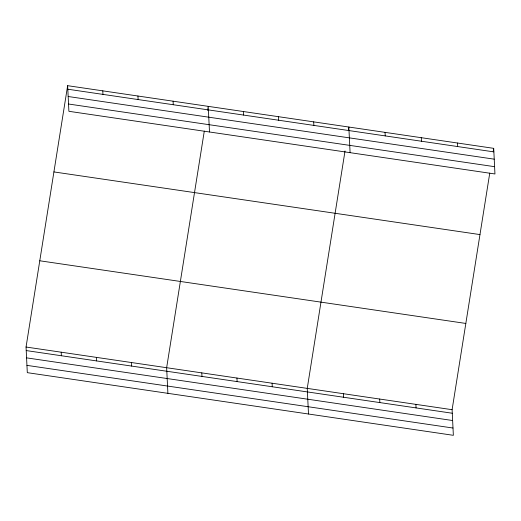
<?xml version="1.0" encoding="UTF-8"?>
<svg xmlns="http://www.w3.org/2000/svg" width="521" height="521" viewBox="0 0 521 521"><rect width="100%" height="100%" fill="white"/><g stroke="black" fill="none" stroke-linecap="round" stroke-linejoin="round"><path stroke-width="0.78" d="M489.76 173.096L452.104 409.695L453.361 435.322L27.3 372.658L26.05 347.025L67.639 85.678L493.7 148.342L494.95 173.975L68.896 111.305L67.639 85.678M204.297 131.11L166.648 367.709L167.899 393.342M207.605 110.348L208.237 106.356L209.494 131.989M345.026 150.992L307.247 388.386L308.497 414.019M348.328 130.23L348.836 127.033L350.092 152.666M493.185 151.533L493.7 148.342M67.815 89.221L493.869 151.885M68.173 96.509L494.227 159.172M68.538 104.018L494.592 166.681M53.917 171.923L479.971 234.587M39.778 260.78L465.833 323.443M26.05 347.025L452.104 409.695M26.226 350.574L452.28 413.238M26.578 357.862L452.632 420.525M26.949 365.371L453.003 428.034M457.484 143.014L457.653 146.557M421.268 137.687L421.443 141.23M415.888 404.368L416.064 407.91M385.052 132.36L385.227 135.909M379.672 399.04L379.848 402.583M343.463 393.713L343.632 397.256M313.688 121.862L313.863 125.411M278.54 116.697L278.709 120.24M272.099 383.215L272.268 386.764M243.392 111.527L243.561 115.069M236.944 378.044L237.12 381.593M201.796 372.88L201.972 376.423M173.089 101.185L173.265 104.728M137.941 96.014L138.117 99.563M131.5 362.538L131.67 366.081M102.793 90.843L102.963 94.392M96.346 357.367L96.522 360.91M61.198 352.196L61.374 355.745"/></g></svg>
